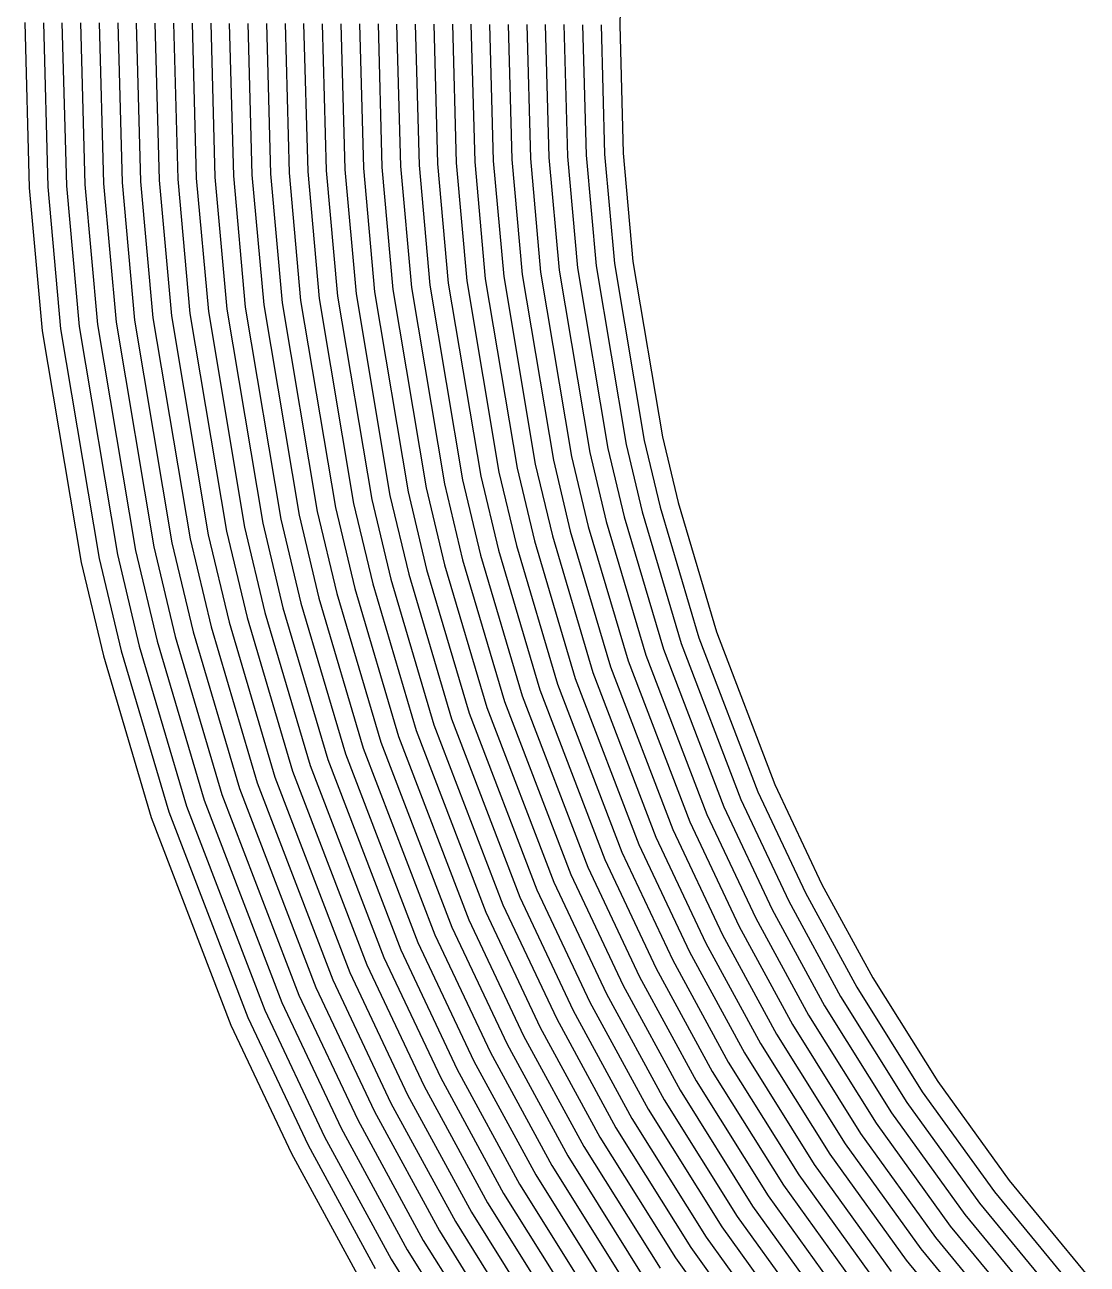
# Model space of a CAD drawing. Header units: metres. Extents: x -19 to 19, y -19.6 to 19.6.
# Drawn here: x -3.98 to -2.265, y 3.25 to 5.25 of the extents above; entities that cross this region are included whole.
import ezdxf

# ---------------------------------------------------------------- set-up
doc = ezdxf.new("R2010")
doc.units = ezdxf.units.M

msp = doc.modelspace()

# ---------------------------------------------------------------- linework, layer by layer
for p, q in [((-3.013629, 5.418233, 0.624683), (-3.019458, 5.249839, 0.629857)), ((-3.979911, 5.253358, 0.629808), (-3.972635, 4.986628, 0.637583)), ((-3.949897, 5.253248, 0.62981), (-3.942672, 4.988385, 0.637531)), ((-3.919882, 5.253138, 0.629811), (-3.912708, 4.990142, 0.637479)), ((-3.889868, 5.253028, 0.629813), (-3.882745, 4.991899, 0.637427)), ((-3.859854, 5.252918, 0.629814), (-3.852782, 4.993656, 0.637375)), ((-3.82984, 5.252808, 0.629816), (-3.822819, 4.995413, 0.637323)), ((-3.799826, 5.252698, 0.629817), (-3.792855, 4.99717, 0.637271)), ((-3.769812, 5.252588, 0.629819), (-3.762892, 4.998927, 0.637218)), ((-3.739798, 5.252478, 0.62982), (-3.732929, 5.000684, 0.637166)), ((-3.709783, 5.252368, 0.629822), (-3.702966, 5.00244, 0.637114)), ((-3.679769, 5.252258, 0.629823), (-3.673003, 5.004197, 0.637062)), ((-3.649755, 5.252148, 0.629825), (-3.643039, 5.005954, 0.63701)), ((-3.619741, 5.252038, 0.629826), (-3.613076, 5.007711, 0.636958)), ((-3.589727, 5.251928, 0.629828), (-3.583113, 5.009468, 0.636906)), ((-3.559713, 5.251818, 0.629829), (-3.55315, 5.011225, 0.636854)), ((-3.529699, 5.251708, 0.629831), (-3.523186, 5.012982, 0.636801)), ((-3.499684, 5.251598, 0.629832), (-3.493223, 5.014739, 0.636749)), ((-3.46967, 5.251488, 0.629834), (-3.46326, 5.016496, 0.636697)), ((-3.439656, 5.251378, 0.629835), (-3.433297, 5.018253, 0.636645)), ((-3.409642, 5.251268, 0.629837), (-3.403334, 5.02001, 0.636593)), ((-3.379628, 5.251158, 0.629838), (-3.37337, 5.021767, 0.636541)), ((-3.349614, 5.251048, 0.62984), (-3.343407, 5.023524, 0.636489)), ((-3.3196, 5.250938, 0.629842), (-3.313444, 5.025281, 0.636437)), ((-3.289585, 5.250828, 0.629843), (-3.283481, 5.027038, 0.636384)), ((-3.259571, 5.250719, 0.629845), (-3.253517, 5.028794, 0.636332)), ((-3.229557, 5.250609, 0.629846), (-3.223554, 5.030551, 0.63628)), ((-3.199543, 5.250499, 0.629848), (-3.193591, 5.032308, 0.636228)), ((-3.169529, 5.250389, 0.629849), (-3.163628, 5.034065, 0.636176)), ((-3.139515, 5.250279, 0.629851), (-3.133665, 5.035822, 0.636124)), ((-3.1095, 5.250169, 0.629852), (-3.103701, 5.037579, 0.636072)), ((-3.079486, 5.250059, 0.629854), (-3.073738, 5.039336, 0.63602)), ((-3.049472, 5.249949, 0.629855), (-3.043775, 5.041093, 0.635967)), ((-3.019458, 5.249839, 0.629857), (-3.013812, 5.04285, 0.635915)), ((-3.043775, 5.041093, 0.635967), (-3.027846, 4.864518, 0.640883)), ((-3.013812, 5.04285, 0.635915), (-2.998041, 4.868026, 0.640785)), ((-3.37337, 5.021767, 0.636541), (-3.355705, 4.825931, 0.641964)), ((-3.343407, 5.023524, 0.636489), (-3.325899, 4.829439, 0.641866)), ((-3.313444, 5.025281, 0.636437), (-3.296094, 4.832947, 0.641767)), ((-3.283481, 5.027038, 0.636384), (-3.266289, 4.836455, 0.641669)), ((-3.253517, 5.028794, 0.636332), (-3.236483, 4.839963, 0.641571)), ((-3.223554, 5.030551, 0.63628), (-3.206678, 4.843471, 0.641473)), ((-3.193591, 5.032308, 0.636228), (-3.176873, 4.846979, 0.641374)), ((-3.163628, 5.034065, 0.636176), (-3.147068, 4.850487, 0.641276)), ((-3.133665, 5.035822, 0.636124), (-3.117262, 4.853995, 0.641178)), ((-3.103701, 5.037579, 0.636072), (-3.087457, 4.857502, 0.64108)), ((-3.073738, 5.039336, 0.63602), (-3.057652, 4.86101, 0.640982)), ((-3.702966, 5.00244, 0.637114), (-3.683563, 4.787344, 0.643044)), ((-3.673003, 5.004197, 0.637062), (-3.653757, 4.790852, 0.642946)), ((-3.643039, 5.005954, 0.63701), (-3.623952, 4.79436, 0.642848)), ((-3.613076, 5.007711, 0.636958), (-3.594147, 4.797868, 0.64275)), ((-3.583113, 5.009468, 0.636906), (-3.564341, 4.801376, 0.642651)), ((-3.55315, 5.011225, 0.636854), (-3.534536, 4.804884, 0.642553)), ((-3.523186, 5.012982, 0.636801), (-3.504731, 4.808392, 0.642455)), ((-3.493223, 5.014739, 0.636749), (-3.474926, 4.8119, 0.642357)), ((-3.46326, 5.016496, 0.636697), (-3.44512, 4.815408, 0.642259)), ((-3.433297, 5.018253, 0.636645), (-3.415315, 4.818916, 0.64216)), ((-3.403334, 5.02001, 0.636593), (-3.38551, 4.822423, 0.642062)), ((-3.972635, 4.986628, 0.637583), (-3.95181, 4.755773, 0.643929)), ((-3.942672, 4.988385, 0.637531), (-3.922005, 4.759281, 0.64383)), ((-3.912708, 4.990142, 0.637479), (-3.8922, 4.762789, 0.643732)), ((-3.882745, 4.991899, 0.637427), (-3.862394, 4.766297, 0.643634)), ((-3.852782, 4.993656, 0.637375), (-3.832589, 4.769805, 0.643536)), ((-3.822819, 4.995413, 0.637323), (-3.802784, 4.773313, 0.643437)), ((-3.792855, 4.99717, 0.637271), (-3.772978, 4.776821, 0.643339)), ((-3.762892, 4.998927, 0.637218), (-3.743173, 4.780329, 0.643241)), ((-3.732929, 5.000684, 0.637166), (-3.713368, 4.783837, 0.643143)), ((-3.057652, 4.86101, 0.640982), (-3.00907, 4.572369, 0.648628)), ((-3.027846, 4.864518, 0.640883), (-2.979741, 4.578709, 0.648467)), ((-2.998041, 4.868026, 0.640785), (-2.950413, 4.585048, 0.648307)), ((-3.206678, 4.843471, 0.641473), (-3.155714, 4.540672, 0.64943)), ((-3.176873, 4.846979, 0.641374), (-3.126385, 4.547012, 0.64927)), ((-3.147068, 4.850487, 0.641276), (-3.097056, 4.553351, 0.649109)), ((-3.117262, 4.853995, 0.641178), (-3.067728, 4.55969, 0.648949)), ((-3.087457, 4.857502, 0.64108), (-3.038399, 4.56603, 0.648788)), ((-3.38551, 4.822423, 0.642062), (-3.331687, 4.502636, 0.650393)), ((-3.355705, 4.825931, 0.641964), (-3.302358, 4.508975, 0.650232)), ((-3.325899, 4.829439, 0.641866), (-3.273029, 4.515314, 0.650072)), ((-3.296094, 4.832947, 0.641767), (-3.2437, 4.521654, 0.649912)), ((-3.266289, 4.836455, 0.641669), (-3.214372, 4.527993, 0.649751)), ((-3.236483, 4.839963, 0.641571), (-3.185043, 4.534333, 0.649591)), ((-3.564341, 4.801376, 0.642651), (-3.507659, 4.464599, 0.651356)), ((-3.534536, 4.804884, 0.642553), (-3.478331, 4.470938, 0.651195)), ((-3.504731, 4.808392, 0.642455), (-3.449002, 4.477278, 0.651035)), ((-3.474926, 4.8119, 0.642357), (-3.419673, 4.483617, 0.650874)), ((-3.44512, 4.815408, 0.642259), (-3.390344, 4.489957, 0.650714)), ((-3.415315, 4.818916, 0.64216), (-3.361015, 4.496296, 0.650553)), ((-3.713368, 4.783837, 0.643143), (-3.654303, 4.432902, 0.652158)), ((-3.683563, 4.787344, 0.643044), (-3.624974, 4.439241, 0.651997)), ((-3.653757, 4.790852, 0.642946), (-3.595646, 4.445581, 0.651837)), ((-3.623952, 4.79436, 0.642848), (-3.566317, 4.45192, 0.651677)), ((-3.594147, 4.797868, 0.64275), (-3.536988, 4.45826, 0.651516)), ((-3.8922, 4.762789, 0.643732), (-3.830276, 4.394865, 0.653121)), ((-3.862394, 4.766297, 0.643634), (-3.800947, 4.401205, 0.65296)), ((-3.832589, 4.769805, 0.643536), (-3.771618, 4.407544, 0.6528)), ((-3.802784, 4.773313, 0.643437), (-3.742289, 4.413884, 0.652639)), ((-3.772978, 4.776821, 0.643339), (-3.712961, 4.420223, 0.652479)), ((-3.743173, 4.780329, 0.643241), (-3.683632, 4.426562, 0.652318)), ((-3.95181, 4.755773, 0.643929), (-3.888933, 4.382186, 0.653441)), ((-3.922005, 4.759281, 0.64383), (-3.859605, 4.388526, 0.653281)), ((-2.950413, 4.585048, 0.648307), (-2.925161, 4.479045, 0.650987)), ((-3.038399, 4.56603, 0.648788), (-3.012152, 4.455852, 0.651551)), ((-3.00907, 4.572369, 0.648628), (-2.983155, 4.463583, 0.651363)), ((-2.979741, 4.578709, 0.648467), (-2.954158, 4.471314, 0.651175)), ((-3.126385, 4.547012, 0.64927), (-3.099144, 4.432658, 0.652116)), ((-3.097056, 4.553351, 0.649109), (-3.070147, 4.440389, 0.651928)), ((-3.067728, 4.55969, 0.648949), (-3.04115, 4.44812, 0.65174)), ((-3.2437, 4.521654, 0.649912), (-3.215133, 4.401733, 0.652869)), ((-3.214372, 4.527993, 0.649751), (-3.186136, 4.409464, 0.652681)), ((-3.185043, 4.534333, 0.649591), (-3.157139, 4.417196, 0.652493)), ((-3.155714, 4.540672, 0.64943), (-3.128142, 4.424927, 0.652304)), ((-3.331687, 4.502636, 0.650393), (-3.302125, 4.37854, 0.653434)), ((-3.302358, 4.508975, 0.650232), (-3.273128, 4.386271, 0.653246)), ((-3.273029, 4.515314, 0.650072), (-3.244131, 4.394002, 0.653057)), ((-3.419673, 4.483617, 0.650874), (-3.389117, 4.355346, 0.653999)), ((-3.390344, 4.489957, 0.650714), (-3.36012, 4.363077, 0.65381)), ((-3.361015, 4.496296, 0.650553), (-3.331122, 4.370808, 0.653622)), ((-3.507659, 4.464599, 0.651356), (-3.476109, 4.332152, 0.654563)), ((-3.478331, 4.470938, 0.651195), (-3.447111, 4.339883, 0.654375)), ((-3.449002, 4.477278, 0.651035), (-3.418114, 4.347615, 0.654187)), ((-2.983155, 4.463583, 0.651363), (-2.920371, 4.251296, 0.65646)), ((-2.954158, 4.471314, 0.651175), (-2.891858, 4.260663, 0.656247)), ((-2.925161, 4.479045, 0.650987), (-2.863344, 4.270031, 0.656035)), ((-3.595646, 4.445581, 0.651837), (-3.563101, 4.308959, 0.655128)), ((-3.566317, 4.45192, 0.651677), (-3.534103, 4.31669, 0.65494)), ((-3.536988, 4.45826, 0.651516), (-3.505106, 4.324421, 0.654752)), ((-3.04115, 4.44812, 0.65174), (-2.977398, 4.232561, 0.656886)), ((-3.012152, 4.455852, 0.651551), (-2.948885, 4.241928, 0.656673)), ((-3.683632, 4.426562, 0.652318), (-3.650092, 4.285765, 0.655693)), ((-3.654303, 4.432902, 0.652158), (-3.621095, 4.293496, 0.655505)), ((-3.624974, 4.439241, 0.651997), (-3.592098, 4.301227, 0.655316)), ((-3.128142, 4.424927, 0.652304), (-3.062939, 4.204458, 0.657524)), ((-3.099144, 4.432658, 0.652116), (-3.034425, 4.213826, 0.657312)), ((-3.070147, 4.440389, 0.651928), (-3.005912, 4.223193, 0.657099)), ((-3.800947, 4.401205, 0.65296), (-3.766081, 4.25484, 0.656446)), ((-3.771618, 4.407544, 0.6528), (-3.737084, 4.262571, 0.656258)), ((-3.742289, 4.413884, 0.652639), (-3.708087, 4.270302, 0.656069)), ((-3.712961, 4.420223, 0.652479), (-3.67909, 4.278034, 0.655881)), ((-3.215133, 4.401733, 0.652869), (-3.148479, 4.176356, 0.658163)), ((-3.186136, 4.409464, 0.652681), (-3.119965, 4.185723, 0.65795)), ((-3.157139, 4.417196, 0.652493), (-3.091452, 4.195091, 0.657737)), ((-3.888933, 4.382186, 0.653441), (-3.853073, 4.231646, 0.657011)), ((-3.859605, 4.388526, 0.653281), (-3.824076, 4.239378, 0.656822)), ((-3.830276, 4.394865, 0.653121), (-3.795079, 4.247109, 0.656634)), ((-3.273128, 4.386271, 0.653246), (-3.205506, 4.157621, 0.658589)), ((-3.244131, 4.394002, 0.653057), (-3.176992, 4.166988, 0.658376)), ((-3.36012, 4.363077, 0.65381), (-3.291046, 4.129518, 0.659227)), ((-3.331122, 4.370808, 0.653622), (-3.262533, 4.138886, 0.659014)), ((-3.302125, 4.37854, 0.653434), (-3.234019, 4.148253, 0.658802)), ((-3.418114, 4.347615, 0.654187), (-3.348073, 4.110783, 0.659653)), ((-3.389117, 4.355346, 0.653999), (-3.319559, 4.12015, 0.65944)), ((-3.505106, 4.324421, 0.654752), (-3.433613, 4.08268, 0.660291)), ((-3.476109, 4.332152, 0.654563), (-3.4051, 4.092048, 0.660079)), ((-3.447111, 4.339883, 0.654375), (-3.376586, 4.101415, 0.659866)), ((-3.592098, 4.301227, 0.655316), (-3.519153, 4.054578, 0.66093)), ((-3.563101, 4.308959, 0.655128), (-3.49064, 4.063945, 0.660717)), ((-3.534103, 4.31669, 0.65494), (-3.462127, 4.073313, 0.660504)), ((-3.650092, 4.285765, 0.655693), (-3.57618, 4.035843, 0.661356)), ((-3.621095, 4.293496, 0.655505), (-3.547667, 4.04521, 0.661143)), ((-3.737084, 4.262571, 0.656258), (-3.661721, 4.00774, 0.661994)), ((-3.708087, 4.270302, 0.656069), (-3.633207, 4.017108, 0.661781)), ((-3.67909, 4.278034, 0.655881), (-3.604694, 4.026475, 0.661569)), ((-2.863344, 4.270031, 0.656035), (-2.768987, 4.023978, 0.661591)), ((-3.795079, 4.247109, 0.656634), (-3.718747, 3.989005, 0.66242)), ((-3.766081, 4.25484, 0.656446), (-3.690234, 3.998372, 0.662207)), ((-2.948885, 4.241928, 0.656673), (-2.851311, 3.987551, 0.662293)), ((-2.920371, 4.251296, 0.65646), (-2.823869, 3.999693, 0.662059)), ((-2.891858, 4.260663, 0.656247), (-2.796428, 4.011836, 0.661825)), ((-3.853073, 4.231646, 0.657011), (-3.775774, 3.97027, 0.662846)), ((-3.824076, 4.239378, 0.656822), (-3.747261, 3.979637, 0.662633)), ((-3.005912, 4.223193, 0.657099), (-2.906193, 3.963266, 0.662797)), ((-2.977398, 4.232561, 0.656886), (-2.878752, 3.975408, 0.662543)), ((-3.062939, 4.204458, 0.657524), (-2.961076, 3.938982, 0.663304)), ((-3.034425, 4.213826, 0.657312), (-2.933634, 3.951124, 0.663051)), ((-3.119965, 4.185723, 0.65795), (-3.015958, 3.914698, 0.663812)), ((-3.091452, 4.195091, 0.657737), (-2.988517, 3.92684, 0.663558)), ((-3.176992, 4.166988, 0.658376), (-3.070841, 3.890413, 0.66432)), ((-3.148479, 4.176356, 0.658163), (-3.043399, 3.902556, 0.664066)), ((-3.234019, 4.148253, 0.658802), (-3.125723, 3.866129, 0.664828)), ((-3.205506, 4.157621, 0.658589), (-3.098282, 3.878271, 0.664574)), ((-3.291046, 4.129518, 0.659227), (-3.180606, 3.841845, 0.665336)), ((-3.262533, 4.138886, 0.659014), (-3.153165, 3.853987, 0.665082)), ((-3.376586, 4.101415, 0.659866), (-3.26293, 3.805418, 0.666097)), ((-3.348073, 4.110783, 0.659653), (-3.235488, 3.817561, 0.665843)), ((-3.319559, 4.12015, 0.65944), (-3.208047, 3.829703, 0.665589)), ((-3.433613, 4.08268, 0.660291), (-3.317812, 3.781134, 0.666605)), ((-3.4051, 4.092048, 0.660079), (-3.290371, 3.793276, 0.666351)), ((-3.49064, 4.063945, 0.660717), (-3.372695, 3.75685, 0.667113)), ((-3.462127, 4.073313, 0.660504), (-3.345254, 3.768992, 0.666859)), ((-3.547667, 4.04521, 0.661143), (-3.427577, 3.732566, 0.66762)), ((-3.519153, 4.054578, 0.66093), (-3.400136, 3.744708, 0.667367)), ((-3.604694, 4.026475, 0.661569), (-3.48246, 3.708281, 0.668128)), ((-3.57618, 4.035843, 0.661356), (-3.455019, 3.720423, 0.667874)), ((-2.768987, 4.023978, 0.661591), (-2.692825, 3.862525, 0.665029)), ((-3.661721, 4.00774, 0.661994), (-3.537342, 3.683997, 0.668636)), ((-3.633207, 4.017108, 0.661781), (-3.509901, 3.696139, 0.668382)), ((-2.796428, 4.011836, 0.661825), (-2.719591, 3.84895, 0.665293)), ((-3.718747, 3.989005, 0.66242), (-3.592225, 3.659713, 0.669144)), ((-3.690234, 3.998372, 0.662207), (-3.564784, 3.671855, 0.66889)), ((-2.851311, 3.987551, 0.662293), (-2.773123, 3.821801, 0.665822)), ((-2.823869, 3.999693, 0.662059), (-2.746357, 3.835376, 0.665558)), ((-3.775774, 3.97027, 0.662846), (-3.647108, 3.635429, 0.669652)), ((-3.747261, 3.979637, 0.662633), (-3.619666, 3.647571, 0.669398)), ((-2.906193, 3.963266, 0.662797), (-2.826655, 3.794653, 0.666351)), ((-2.878752, 3.975408, 0.662543), (-2.799889, 3.808227, 0.666086)), ((-2.933634, 3.951124, 0.663051), (-2.85342, 3.781078, 0.666615)), ((-2.988517, 3.92684, 0.663558), (-2.906952, 3.753929, 0.667144)), ((-2.961076, 3.938982, 0.663304), (-2.880186, 3.767504, 0.66688)), ((-3.043399, 3.902556, 0.664066), (-2.960484, 3.72678, 0.667673)), ((-3.015958, 3.914698, 0.663812), (-2.933718, 3.740355, 0.667409)), ((-3.070841, 3.890413, 0.66432), (-2.987249, 3.713206, 0.667938)), ((-3.125723, 3.866129, 0.664828), (-3.040781, 3.686057, 0.668467)), ((-3.098282, 3.878271, 0.664574), (-3.014015, 3.699632, 0.668202)), ((-2.692825, 3.862525, 0.665029), (-2.610876, 3.711897, 0.668079)), ((-3.180606, 3.841845, 0.665336), (-3.094313, 3.658908, 0.668996)), ((-3.153165, 3.853987, 0.665082), (-3.067547, 3.672483, 0.668731)), ((-2.719591, 3.84895, 0.665293), (-2.636791, 3.696759, 0.668355)), ((-3.208047, 3.829703, 0.665589), (-3.121079, 3.645334, 0.66926)), ((-2.773123, 3.821801, 0.665822), (-2.688621, 3.666482, 0.668909)), ((-2.746357, 3.835376, 0.665558), (-2.662706, 3.68162, 0.668632)), ((-3.26293, 3.805418, 0.666097), (-3.17461, 3.618185, 0.669789)), ((-3.235488, 3.817561, 0.665843), (-3.147844, 3.631759, 0.669525)), ((-2.799889, 3.808227, 0.666086), (-2.714537, 3.651343, 0.669185)), ((-3.317812, 3.781134, 0.666605), (-3.228142, 3.591036, 0.670318)), ((-3.290371, 3.793276, 0.666351), (-3.201376, 3.604611, 0.670054)), ((-2.85342, 3.781078, 0.666615), (-2.766367, 3.621067, 0.669739)), ((-2.826655, 3.794653, 0.666351), (-2.740452, 3.636205, 0.669462)), ((-3.345254, 3.768992, 0.666859), (-3.254908, 3.577462, 0.670582)), ((-2.880186, 3.767504, 0.66688), (-2.792282, 3.605928, 0.670016)), ((-3.400136, 3.744708, 0.667367), (-3.308439, 3.550313, 0.671111)), ((-3.372695, 3.75685, 0.667113), (-3.281673, 3.563887, 0.670847)), ((-2.906952, 3.753929, 0.667144), (-2.818197, 3.59079, 0.670292)), ((-3.427577, 3.732566, 0.66762), (-3.335205, 3.536738, 0.671376)), ((-2.960484, 3.72678, 0.667673), (-2.870027, 3.560513, 0.670846)), ((-2.933718, 3.740355, 0.667409), (-2.844112, 3.575651, 0.670569)), ((-3.48246, 3.708281, 0.668128), (-3.388737, 3.50959, 0.671905)), ((-3.455019, 3.720423, 0.667874), (-3.361971, 3.523164, 0.67164)), ((-2.987249, 3.713206, 0.667938), (-2.895943, 3.545375, 0.671122)), ((-2.610876, 3.711897, 0.668079), (-2.505938, 3.544303, 0.671304)), ((-3.537342, 3.683997, 0.668636), (-3.442268, 3.482441, 0.672434)), ((-3.509901, 3.696139, 0.668382), (-3.415503, 3.496015, 0.672169)), ((-3.040781, 3.686057, 0.668467), (-2.947773, 3.515098, 0.671676)), ((-3.014015, 3.699632, 0.668202), (-2.921858, 3.530236, 0.671399)), ((-2.662706, 3.68162, 0.668632), (-2.555759, 3.510815, 0.671872)), ((-2.636791, 3.696759, 0.668355), (-2.530849, 3.527559, 0.671588)), ((-3.564784, 3.671855, 0.66889), (-3.469034, 3.468866, 0.672698)), ((-3.067547, 3.672483, 0.668731), (-2.973688, 3.499959, 0.671953)), ((-2.688621, 3.666482, 0.668909), (-2.580669, 3.494072, 0.672155)), ((-3.619666, 3.647571, 0.669398), (-3.522566, 3.441717, 0.673227)), ((-3.592225, 3.659713, 0.669144), (-3.4958, 3.455292, 0.672963)), ((-3.121079, 3.645334, 0.66926), (-3.025518, 3.469683, 0.672506)), ((-3.094313, 3.658908, 0.668996), (-2.999603, 3.484821, 0.672229)), ((-2.714537, 3.651343, 0.669185), (-2.605579, 3.477328, 0.672439)), ((-3.647108, 3.635429, 0.669652), (-3.549332, 3.428143, 0.673492)), ((-3.147844, 3.631759, 0.669525), (-3.051433, 3.454544, 0.672783)), ((-2.766367, 3.621067, 0.669739), (-2.6554, 3.443841, 0.673006)), ((-2.740452, 3.636205, 0.669462), (-2.63049, 3.460584, 0.672723)), ((-3.201376, 3.604611, 0.670054), (-3.103264, 3.424267, 0.673336)), ((-3.17461, 3.618185, 0.669789), (-3.077349, 3.439406, 0.673059)), ((-2.792282, 3.605928, 0.670016), (-2.68031, 3.427097, 0.67329)), ((-3.228142, 3.591036, 0.670318), (-3.129179, 3.409129, 0.673613)), ((-2.818197, 3.59079, 0.670292), (-2.705221, 3.410353, 0.673574)), ((-3.281673, 3.563887, 0.670847), (-3.181009, 3.378852, 0.674166)), ((-3.254908, 3.577462, 0.670582), (-3.155094, 3.393991, 0.673889)), ((-2.844112, 3.575651, 0.670569), (-2.730131, 3.39361, 0.673858)), ((-3.308439, 3.550313, 0.671111), (-3.206924, 3.363714, 0.674443)), ((-2.895943, 3.545375, 0.671122), (-2.779951, 3.360122, 0.674425)), ((-2.870027, 3.560513, 0.670846), (-2.755041, 3.376866, 0.674141)), ((-2.505938, 3.544303, 0.671304), (-2.390791, 3.384523, 0.67418)), ((-3.361971, 3.523164, 0.67164), (-3.258755, 3.333437, 0.674996)), ((-3.335205, 3.536738, 0.671376), (-3.232839, 3.348575, 0.67472)), ((-2.921858, 3.530236, 0.671399), (-2.804862, 3.343379, 0.674709)), ((-2.530849, 3.527559, 0.671588), (-2.414557, 3.366191, 0.674468)), ((-3.388737, 3.50959, 0.671905), (-3.28467, 3.318299, 0.675273)), ((-2.947773, 3.515098, 0.671676), (-2.829772, 3.326635, 0.674992)), ((-2.555759, 3.510815, 0.671872), (-2.438323, 3.347859, 0.674756)), ((-3.442268, 3.482441, 0.672434), (-3.3365, 3.288022, 0.675826)), ((-3.415503, 3.496015, 0.672169), (-3.310585, 3.30316, 0.67555)), ((-2.999603, 3.484821, 0.672229), (-2.879593, 3.293148, 0.67556)), ((-2.973688, 3.499959, 0.671953), (-2.854682, 3.309891, 0.675276)), ((-2.580669, 3.494072, 0.672155), (-2.462088, 3.329527, 0.675044)), ((-3.469034, 3.468866, 0.672698), (-3.362415, 3.272883, 0.676103)), ((-3.025518, 3.469683, 0.672506), (-2.904503, 3.276404, 0.675843)), ((-2.63049, 3.460584, 0.672723), (-2.50962, 3.292863, 0.67562)), ((-2.605579, 3.477328, 0.672439), (-2.485854, 3.311195, 0.675332)), ((-3.522566, 3.441717, 0.673227), (-3.414245, 3.242607, 0.676657)), ((-3.4958, 3.455292, 0.672963), (-3.38833, 3.257745, 0.67638)), ((-3.051433, 3.454544, 0.672783), (-2.929413, 3.25966, 0.676127)), ((-2.6554, 3.443841, 0.673006), (-2.533386, 3.274531, 0.675908)), ((-3.549332, 3.428143, 0.673492), (-3.44016, 3.227468, 0.676933)), ((-3.103264, 3.424267, 0.673336), (-2.979234, 3.226173, 0.676694)), ((-3.077349, 3.439406, 0.673059), (-2.954323, 3.242917, 0.676411)), ((-2.68031, 3.427097, 0.67329), (-2.557152, 3.256199, 0.676196)), ((-3.129179, 3.409129, 0.673613), (-3.004144, 3.209429, 0.676978)), ((-2.705221, 3.410353, 0.673574), (-2.580918, 3.237867, 0.676484)), ((-3.155094, 3.393991, 0.673889), (-3.029054, 3.192686, 0.677262)), ((-2.730131, 3.39361, 0.673858), (-2.604684, 3.219535, 0.676772)), ((-2.390791, 3.384523, 0.67418), (-2.264623, 3.231613, 0.676775)), ((-3.206924, 3.363714, 0.674443), (-3.078875, 3.159198, 0.677829)), ((-3.181009, 3.378852, 0.674166), (-3.053964, 3.175942, 0.677545)), ((-2.755041, 3.376866, 0.674141), (-2.62845, 3.201203, 0.67706)), ((-2.414557, 3.366191, 0.674468), (-2.28714, 3.211767, 0.677063)), ((-3.232839, 3.348575, 0.67472), (-3.103785, 3.142455, 0.678113)), ((-2.804862, 3.343379, 0.674709), (-2.675981, 3.164539, 0.677636)), ((-2.779951, 3.360122, 0.674425), (-2.652215, 3.182871, 0.677348)), ((-2.438323, 3.347859, 0.674756), (-2.309657, 3.191921, 0.677351)), ((-3.258755, 3.333437, 0.674996), (-3.128695, 3.125711, 0.678397)), ((-2.829772, 3.326635, 0.674992), (-2.699747, 3.146207, 0.677924)), ((-2.462088, 3.329527, 0.675044), (-2.332174, 3.172075, 0.677639)), ((-3.310585, 3.30316, 0.67555), (-3.178516, 3.092224, 0.678964)), ((-3.28467, 3.318299, 0.675273), (-3.153606, 3.108967, 0.67868)), ((-2.854682, 3.309891, 0.675276), (-2.723513, 3.127875, 0.678212)), ((-2.485854, 3.311195, 0.675332), (-2.354691, 3.152229, 0.677927)), ((-3.3365, 3.288022, 0.675826), (-3.203426, 3.07548, 0.679248)), ((-2.879593, 3.293148, 0.67556), (-2.747279, 3.109543, 0.6785)), ((-2.50962, 3.292863, 0.67562), (-2.377208, 3.132383, 0.678216)), ((-3.362415, 3.272883, 0.676103), (-3.228336, 3.058736, 0.679531)), ((-2.904503, 3.276404, 0.675843), (-2.771045, 3.091211, 0.678788)), ((-2.533386, 3.274531, 0.675908), (-2.399725, 3.112538, 0.678504)), ((-3.38833, 3.257745, 0.67638), (-3.253247, 3.041993, 0.679815)), ((-2.929413, 3.25966, 0.676127), (-2.794811, 3.072879, 0.679076)), ((-2.557152, 3.256199, 0.676196), (-2.422242, 3.092692, 0.678792))]:
    msp.add_line(p, q)

doc.saveas('drawing.dxf')
